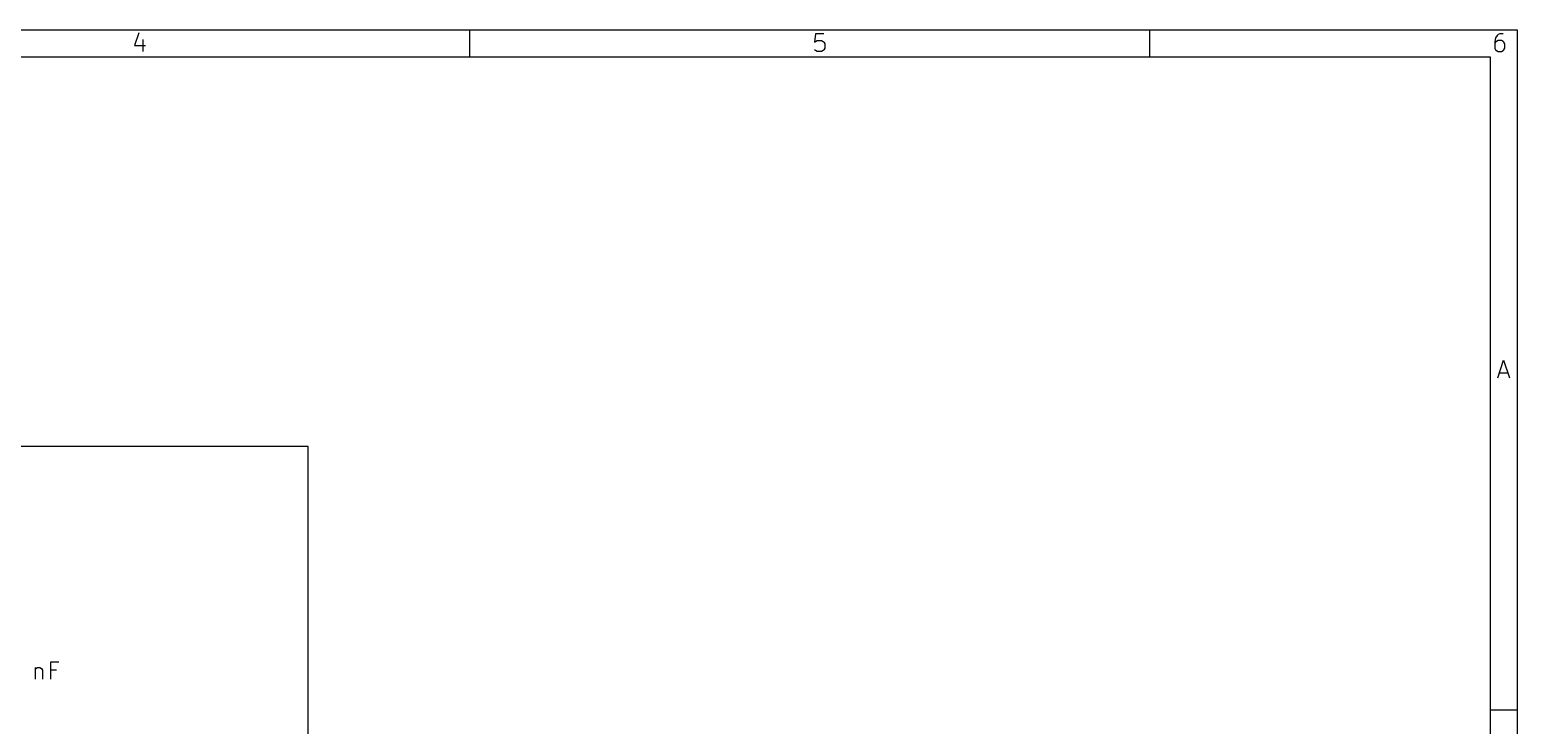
# Model space of a CAD drawing. Extents: x 0.4 to 11.3, y -7.9 to -0.4.
# Drawn here: x 6.994 to 11.299, y -2.406 to -0.394 of the extents above; entities that cross this region are included whole.
import ezdxf

# ---------------------------------------------------------------- set-up
doc = ezdxf.new("R2010")
doc.units = 0
doc.header["$MEASUREMENT"] = 0
for name, color, linetype in [('CYAN2', 4, 'CONTINUOUS'), ('GREEN3', 91, 'CONTINUOUS'), ('RED2', 1, 'CONTINUOUS')]:
    doc.layers.add(name, color=color, linetype=linetype)

msp = doc.modelspace()

# ---------------------------------------------------------------- linework, layer by layer
at = {"layer": 'CYAN2', "linetype": 'CONTINUOUS'}
for p, q in [((7.0544, -2.2728), (7.0544, -2.2228)), ((7.0544, -2.2228), (7.0782, -2.2228)), ((7.0091, -2.2395), (7.0091, -2.2728)), ((7.0091, -2.2442), (7.0115, -2.2419)), ((7.0115, -2.2419), (7.0163, -2.2395)), ((7.0163, -2.2395), (7.0234, -2.2395)), ((7.0234, -2.2395), (7.0282, -2.2419)), ((7.0282, -2.2419), (7.0306, -2.2466)), ((7.0306, -2.2466), (7.0306, -2.2728)), ((7.071, -2.2466), (7.0544, -2.2466))]:
    msp.add_line(p, q, dxfattribs=at)
at = {"layer": 'GREEN3', "linetype": 'CONTINUOUS'}
for p, q in [((7.8, -1.6), (4.45, -1.6)), ((7.8, -3.05), (7.8, -1.6))]:
    msp.add_line(p, q, dxfattribs=at)
at = {"layer": 'RED2', "linetype": 'CONTINUOUS'}
for p, q in [((0.3937, -0.3937), (11.2993, -0.3937)), ((7.3093, -0.4028), (7.2971, -0.4394)), ((7.3215, -0.4223), (7.3215, -0.4564)), ((8.2677, -0.4724), (8.2677, -0.3937)), ((9.268, -0.4053), (9.2656, -0.4296)), ((9.2656, -0.4296), (9.268, -0.4272)), ((9.2924, -0.4053), (9.268, -0.4053)), ((9.268, -0.4272), (9.2729, -0.4248)), ((9.2729, -0.4248), (9.2851, -0.4248)), ((9.2851, -0.4248), (9.29, -0.4272)), ((9.29, -0.4272), (9.2924, -0.4296)), ((9.2924, -0.4296), (9.2948, -0.4345)), ((10.2362, -0.4724), (10.2362, -0.3937)), ((11.2365, -0.4174), (11.2341, -0.4272)), ((11.2341, -0.4272), (11.2341, -0.4467)), ((11.2365, -0.4296), (11.2341, -0.4345)), ((11.2414, -0.4101), (11.2365, -0.4174)), ((11.239, -0.4272), (11.2365, -0.4296)), ((11.2439, -0.4248), (11.239, -0.4272)), ((11.2439, -0.4077), (11.2414, -0.4101)), ((11.2487, -0.4053), (11.2439, -0.4077)), ((11.2536, -0.4248), (11.2439, -0.4248)), ((11.2585, -0.4053), (11.2487, -0.4053)), ((11.2585, -0.4272), (11.2536, -0.4248)), ((11.2609, -0.4296), (11.2585, -0.4272)), ((11.2633, -0.4345), (11.2609, -0.4296)), ((11.2993, -0.3937), (11.2993, -7.8743)), ((0.4724, -0.4724), (11.2206, -0.4724)), ((7.2971, -0.4394), (7.3288, -0.4394)), ((9.268, -0.454), (9.2656, -0.4516)), ((9.2729, -0.4564), (9.268, -0.454)), ((9.2851, -0.4564), (9.2729, -0.4564)), ((9.29, -0.454), (9.2851, -0.4564)), ((9.2924, -0.4516), (9.29, -0.454)), ((9.2948, -0.4467), (9.2924, -0.4516)), ((9.2948, -0.4345), (9.2948, -0.4467)), ((11.2206, -0.4724), (11.2206, -7.7956)), ((11.2341, -0.4467), (11.2365, -0.4516)), ((11.2365, -0.4516), (11.239, -0.454)), ((11.239, -0.454), (11.2439, -0.4564)), ((11.2439, -0.4564), (11.2536, -0.4564)), ((11.2536, -0.4564), (11.2585, -0.454)), ((11.2585, -0.454), (11.2609, -0.4516)), ((11.2609, -0.4516), (11.2633, -0.4467)), ((11.2633, -0.4467), (11.2633, -0.4345)), ((11.2429, -1.4013), (11.2599, -1.3501)), ((11.2599, -1.3501), (11.277, -1.4013)), ((11.2477, -1.3867), (11.2721, -1.3867)), ((11.2993, -2.3622), (11.2206, -2.3622))]:
    msp.add_line(p, q, dxfattribs=at)

doc.saveas('drawing.dxf')
